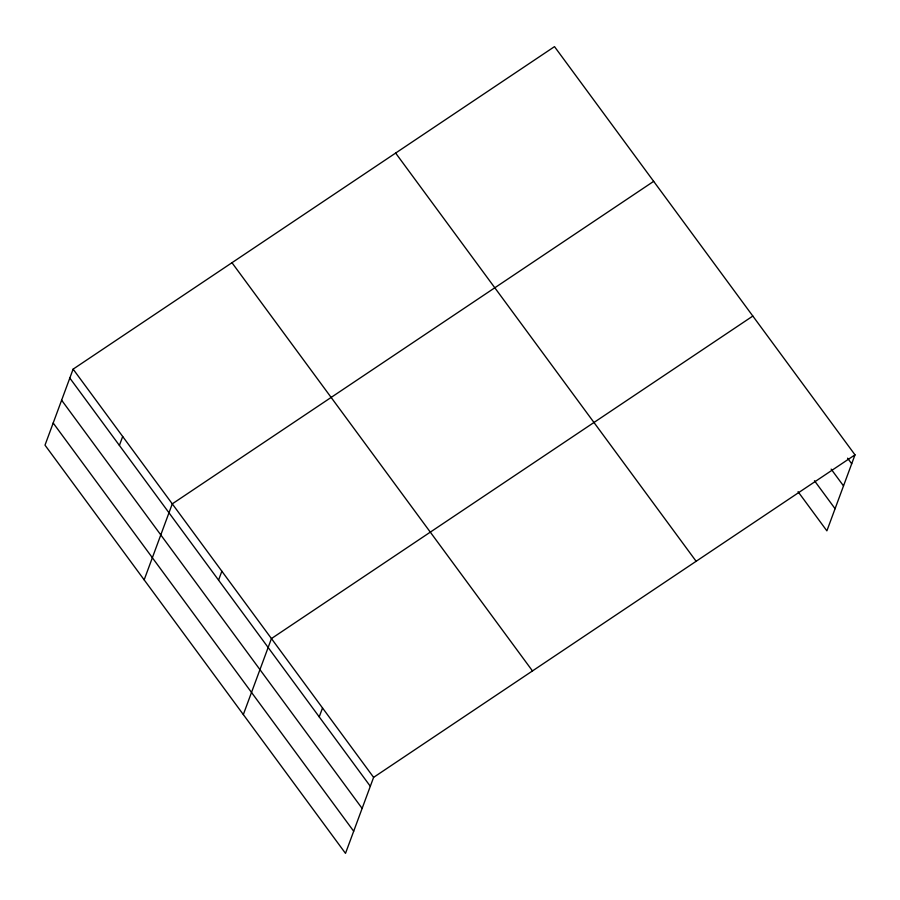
<?xml version="1.0" encoding="UTF-8"?>
<svg xmlns="http://www.w3.org/2000/svg" width="900" height="900" viewBox="0 0 900 900"><rect width="100%" height="100%" fill="white"/><g stroke="black" fill="none" stroke-linecap="round" stroke-linejoin="round"><path stroke-width="1.35" d="M73.114 369.146L45 445.151L345.499 853.369L373.613 777.364L855 454.849L554.501 46.631L73.114 369.146L373.613 777.364M119.396 445.421L122.692 436.5M144.169 579.859L172.282 503.854L653.67 181.35M218.565 580.14L221.861 571.207M243.326 714.566L271.44 638.572L752.827 316.058M319.23 716.884L322.526 707.962M855 454.849L826.886 530.854L798.053 491.681M847.575 458.179L851.704 463.77M831.15 469.125L843.514 485.91M814.477 480.735L835.076 508.714M395.64 153.067L696.139 561.274M231.975 262.721L532.474 670.928M69.817 378.067L370.316 786.285M61.627 400.207L362.126 808.414M53.19 423.011L353.689 831.229"/></g></svg>
